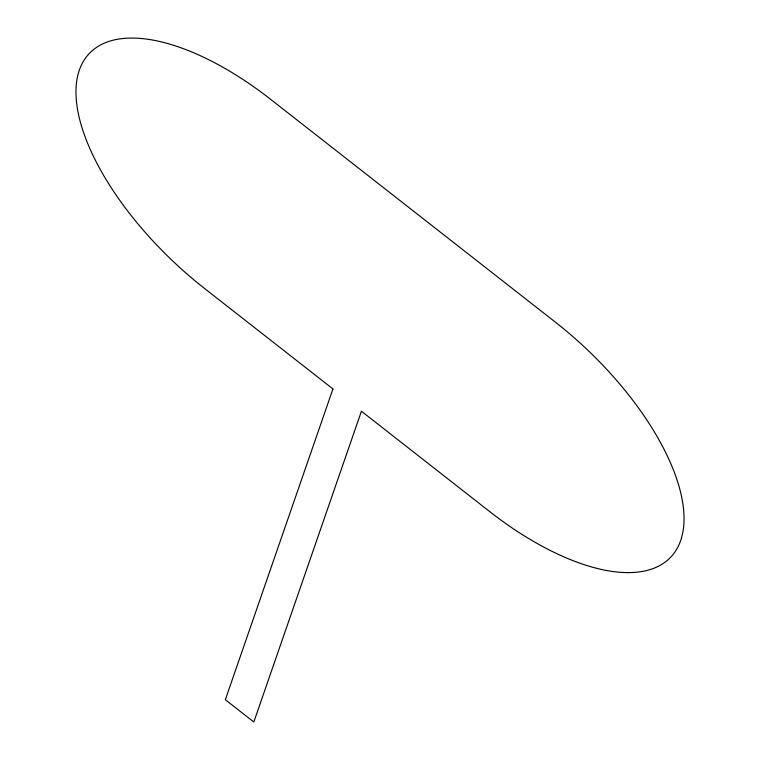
<?xml version="1.0" encoding="UTF-8"?>
<svg xmlns="http://www.w3.org/2000/svg" width="760" height="760" viewBox="0 0 760 760"><rect width="100%" height="100%" fill="white"/><g stroke="black" fill="none" stroke-linecap="round" stroke-linejoin="round"><path stroke-width="1.14" d="M332.947 388.94L225.331 699.713L253.821 722L361.427 411.226L489.601 511.518A204.25 93.29 43.4 0 0 680.646 540.578A204.25 93.29 43.4 0 0 555.218 322.022L270.398 99.161A204.25 93.29 43.4 0 0 79.353 70.091A204.25 93.29 43.4 0 0 204.782 288.658L332.947 388.94"/></g></svg>
